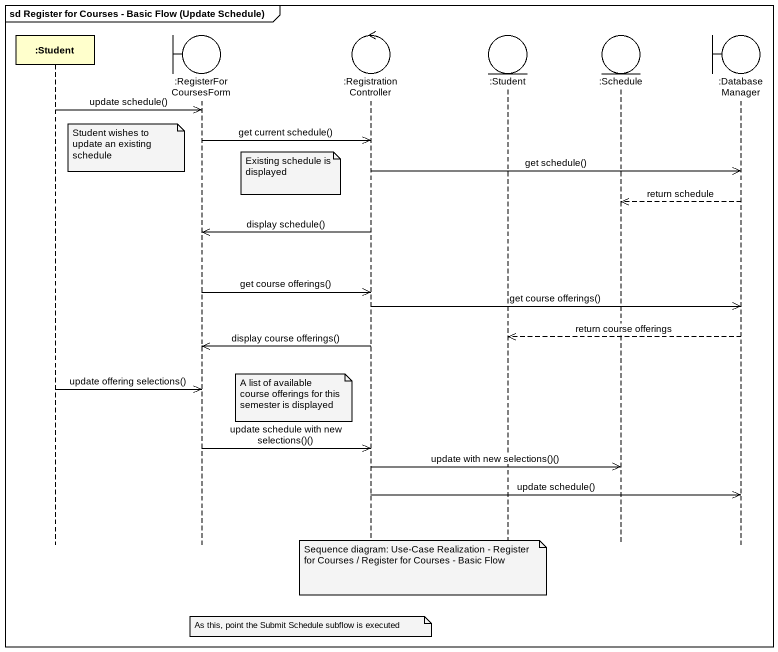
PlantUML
@startuml
mainframe sd Register for Courses - Basic Flow (Update Schedule)
hide footbox
participant ":Student" as Student
boundary ":RegisterForCoursesForm" as RegisterForCoursesForm
control ":RegistrationController" as RegistrationController
entity ":Student" as Student_2
entity ":Schedule" as Schedule
boundary ":DatabaseManager" as DatabaseManager

Student ->> RegisterForCoursesForm : update schedule()
RegisterForCoursesForm ->> RegistrationController : get current schedule()
note right of Student : Student wishes to update an existing schedule
RegistrationController ->> DatabaseManager : get schedule()
note left of RegistrationController : Existing schedule is displayed
DatabaseManager -->> Schedule : return schedule
RegistrationController ->> RegisterForCoursesForm : display schedule()
RegisterForCoursesForm ->> RegistrationController : get course offerings()
RegistrationController ->> DatabaseManager : get course offerings()
DatabaseManager -->> Student_2 : return course offerings
RegistrationController ->> RegisterForCoursesForm : display course offerings()
Student ->> RegisterForCoursesForm : update offering selections()
note left of RegistrationController : A list of available course offerings for this semester is displayed
RegisterForCoursesForm ->> RegistrationController : update schedule with new selections()()
RegistrationController ->> Schedule : update with new selections()()
RegistrationController ->> DatabaseManager : update schedule()
note over RegistrationController : Sequence diagram: Use-Case Realization - Register for Courses / Register for Courses - Basic Flow
note over RegistrationController : As this, point the Submit Schedule subflow is executed
@enduml
